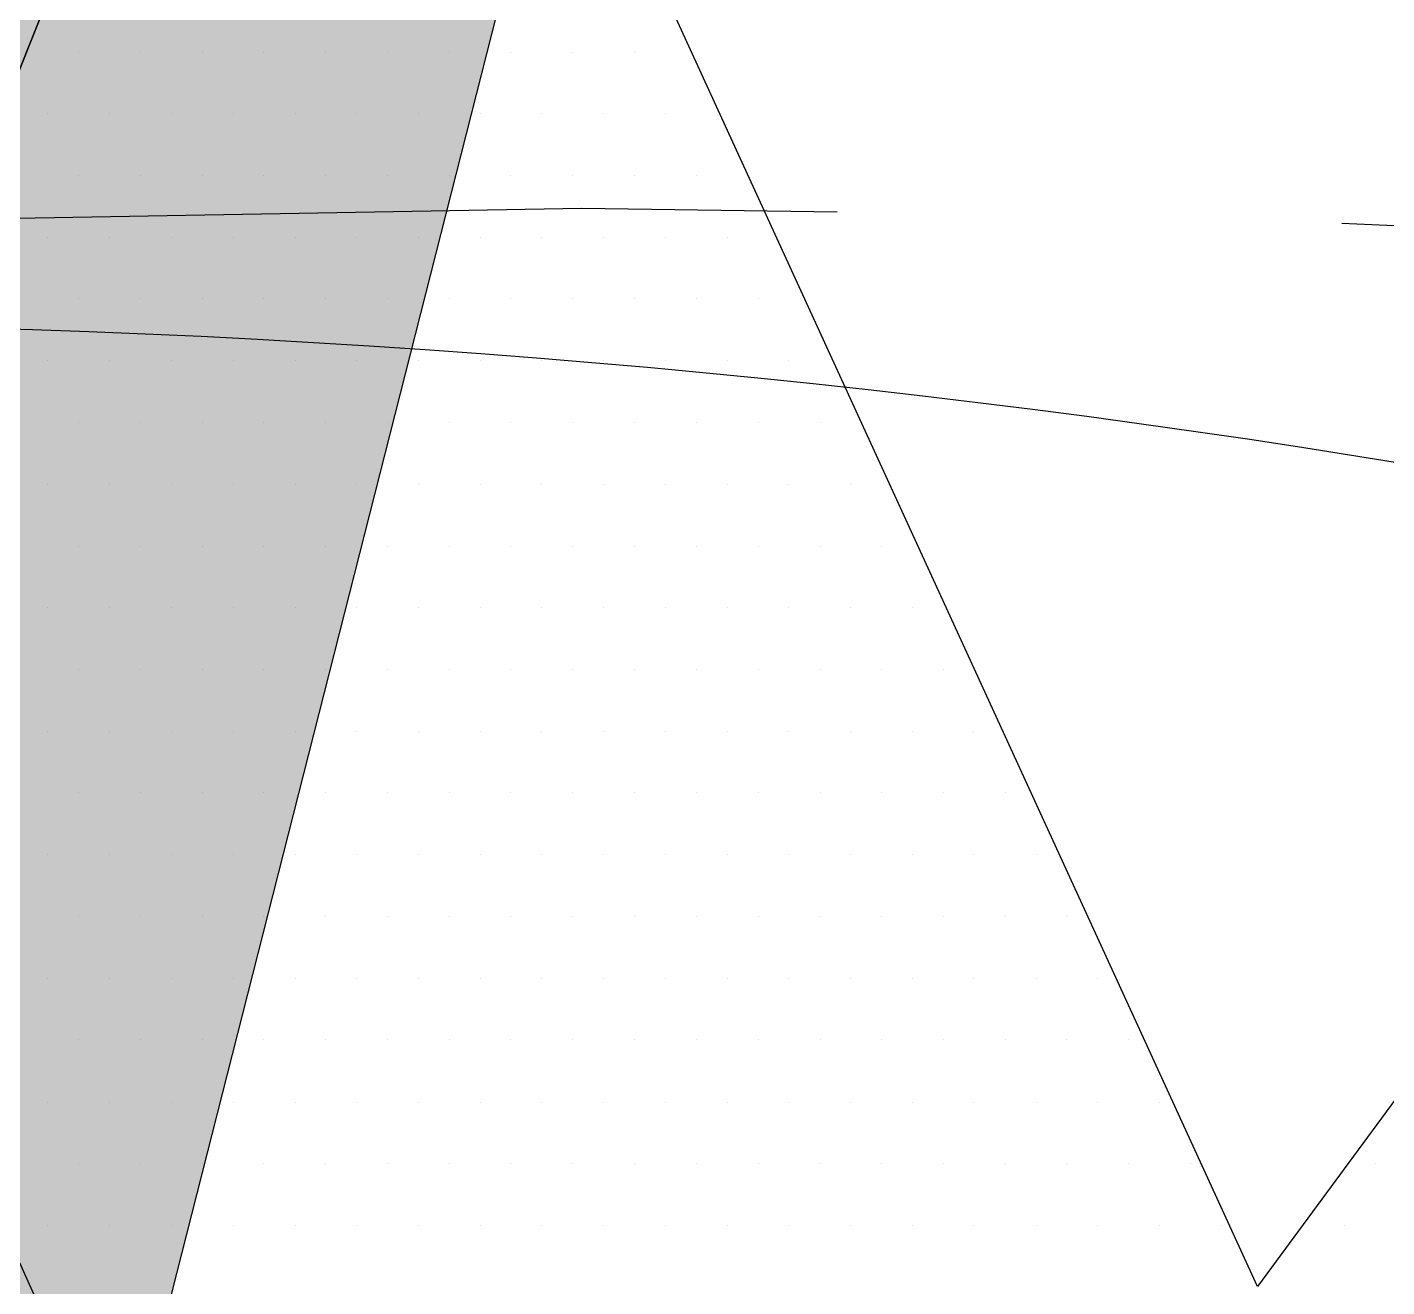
# Paper-space layout 'Layout1' of a CAD drawing. Extents: x -43 to 2298, y -18 to 768.
# Drawn here: x 1429.202 to 1431.221, y 82.716 to 84.587 of the extents above; entities that cross this region are included whole.
import ezdxf

# ---------------------------------------------------------------- set-up
doc = ezdxf.new("R2010")
doc.units = 0
doc.header["$LTSCALE"] = 2
doc.linetypes.add('CACHEX2', pattern=[0.75, 0.5, -0.25])
doc.layers.add('CARTOUCHE', color=7, linetype='Continuous')
doc.layers.add('LOGO', color=7, linetype='Continuous')

# ---------------------------------------------------------------- blocks, each defined once
blk = doc.blocks.new('A$C715108E3')
at = {"layer": 'LOGO', "color": 131}
for p, q in [((-3.4611, -0.4884), (-3.4611, -0.4884)), ((-3.3693, -0.4884), (-3.3693, -0.4884)), ((-3.2775, -0.4884), (-3.2775, -0.4884)), ((-3.186, -0.4884), (-3.186, -0.4884)), ((-3.0942, -0.4884), (-3.0942, -0.4884)), ((-3.0024, -0.4884), (-3.0024, -0.4884)), ((-2.9109, -0.4884), (-2.9109, -0.4884)), ((-2.8191, -0.4884), (-2.8191, -0.4884)), ((-2.727, -0.4884), (-2.727, -0.4884)), ((-2.6358, -0.4884), (-2.6358, -0.4884)), ((-3.5069, -0.5799), (-3.5069, -0.5799)), ((-3.415, -0.5799), (-3.415, -0.5799)), ((-3.3236, -0.5799), (-3.3236, -0.5799)), ((-3.2318, -0.5799), (-3.2318, -0.5799)), ((-3.1399, -0.5799), (-3.1399, -0.5799)), ((-3.0485, -0.5799), (-3.0485, -0.5799)), ((-2.9566, -0.5799), (-2.9566, -0.5799)), ((-2.8646, -0.5799), (-2.8646, -0.5799)), ((-2.7733, -0.5799), (-2.7733, -0.5799)), ((-2.6815, -0.5799), (-2.6815, -0.5799)), ((-2.5895, -0.5799), (-2.5895, -0.5799)), ((-3.4611, -0.6724), (-3.4611, -0.6724)), ((-3.3693, -0.6724), (-3.3693, -0.6724)), ((-3.2775, -0.6724), (-3.2775, -0.6724)), ((-3.186, -0.6724), (-3.186, -0.6724)), ((-3.0942, -0.6724), (-3.0942, -0.6724)), ((-3.0024, -0.6724), (-3.0024, -0.6724)), ((-2.9109, -0.6724), (-2.9109, -0.6724)), ((-2.8191, -0.6724), (-2.8191, -0.6724)), ((-2.727, -0.6724), (-2.727, -0.6724)), ((-2.6358, -0.6724), (-2.6358, -0.6724)), ((-2.5438, -0.6724), (-2.5438, -0.6724)), ((-3.5069, -0.7635), (-3.5069, -0.7635)), ((-3.415, -0.7635), (-3.415, -0.7635)), ((-3.3236, -0.7635), (-3.3236, -0.7635)), ((-3.2318, -0.7635), (-3.2318, -0.7635)), ((-3.1399, -0.7635), (-3.1399, -0.7635)), ((-3.0485, -0.7635), (-3.0485, -0.7635)), ((-2.9566, -0.7635), (-2.9566, -0.7635)), ((-2.8646, -0.7635), (-2.8646, -0.7635)), ((-2.7733, -0.7635), (-2.7733, -0.7635)), ((-2.6815, -0.7635), (-2.6815, -0.7635)), ((-2.5895, -0.7635), (-2.5895, -0.7635)), ((-2.4975, -0.7635), (-2.4975, -0.7635)), ((-3.4611, -0.855), (-3.4611, -0.855)), ((-3.3693, -0.855), (-3.3693, -0.855)), ((-3.2775, -0.855), (-3.2775, -0.855)), ((-3.186, -0.855), (-3.186, -0.855)), ((-3.0942, -0.855), (-3.0942, -0.855)), ((-3.0024, -0.855), (-3.0024, -0.855)), ((-2.9109, -0.855), (-2.9109, -0.855)), ((-2.8191, -0.855), (-2.8191, -0.855)), ((-2.727, -0.855), (-2.727, -0.855)), ((-2.6358, -0.855), (-2.6358, -0.855)), ((-2.5438, -0.855), (-2.5438, -0.855)), ((-2.4517, -0.855), (-2.4517, -0.855)), ((-3.5069, -0.9472), (-3.5069, -0.9472)), ((-3.415, -0.9472), (-3.415, -0.9472)), ((-3.3236, -0.9472), (-3.3236, -0.9472)), ((-3.2318, -0.9472), (-3.2318, -0.9472)), ((-3.1399, -0.9472), (-3.1399, -0.9472)), ((-3.0485, -0.9472), (-3.0485, -0.9472)), ((-2.9566, -0.9472), (-2.9566, -0.9472)), ((-2.8646, -0.9472), (-2.8646, -0.9472)), ((-2.7733, -0.9472), (-2.7733, -0.9472)), ((-2.6815, -0.9472), (-2.6815, -0.9472)), ((-2.5895, -0.9472), (-2.5895, -0.9472)), ((-2.4975, -0.9472), (-2.4975, -0.9472)), ((-2.4062, -0.9472), (-2.4062, -0.9472)), ((-3.4611, -1.0386), (-3.4611, -1.0386)), ((-3.3693, -1.0386), (-3.3693, -1.0386)), ((-3.2775, -1.0386), (-3.2775, -1.0386)), ((-3.186, -1.0386), (-3.186, -1.0386)), ((-3.0942, -1.0386), (-3.0942, -1.0386)), ((-3.0024, -1.0386), (-3.0024, -1.0386)), ((-2.9109, -1.0386), (-2.9109, -1.0386)), ((-2.8191, -1.0386), (-2.8191, -1.0386)), ((-2.727, -1.0386), (-2.727, -1.0386)), ((-2.6358, -1.0386), (-2.6358, -1.0386)), ((-2.5438, -1.0386), (-2.5438, -1.0386)), ((-2.4517, -1.0386), (-2.4517, -1.0386)), ((-2.3599, -1.0386), (-2.3599, -1.0386)), ((-3.5069, -1.1301), (-3.5069, -1.1301)), ((-3.415, -1.1301), (-3.415, -1.1301)), ((-3.3236, -1.1301), (-3.3236, -1.1301)), ((-3.2318, -1.1301), (-3.2318, -1.1301)), ((-3.1399, -1.1301), (-3.1399, -1.1301)), ((-3.0485, -1.1301), (-3.0485, -1.1301)), ((-2.9566, -1.1301), (-2.9566, -1.1301)), ((-2.8646, -1.1301), (-2.8646, -1.1301)), ((-2.7733, -1.1301), (-2.7733, -1.1301)), ((-2.6815, -1.1301), (-2.6815, -1.1301)), ((-2.5895, -1.1301), (-2.5895, -1.1301)), ((-2.4975, -1.1301), (-2.4975, -1.1301)), ((-2.4062, -1.1301), (-2.4062, -1.1301)), ((-2.3142, -1.1301), (-2.3142, -1.1301)), ((-3.4611, -1.2223), (-3.4611, -1.2223)), ((-3.3693, -1.2223), (-3.3693, -1.2223)), ((-3.2775, -1.2223), (-3.2775, -1.2223)), ((-3.186, -1.2223), (-3.186, -1.2223)), ((-3.0942, -1.2223), (-3.0942, -1.2223)), ((-3.0024, -1.2223), (-3.0024, -1.2223)), ((-2.9109, -1.2223), (-2.9109, -1.2223)), ((-2.8191, -1.2223), (-2.8191, -1.2223)), ((-2.727, -1.2223), (-2.727, -1.2223)), ((-2.6358, -1.2223), (-2.6358, -1.2223)), ((-2.5438, -1.2223), (-2.5438, -1.2223)), ((-2.4517, -1.2223), (-2.4517, -1.2223)), ((-2.3599, -1.2223), (-2.3599, -1.2223)), ((-2.2684, -1.2223), (-2.2684, -1.2223)), ((-3.5069, -1.3138), (-3.5069, -1.3138)), ((-3.415, -1.3138), (-3.415, -1.3138)), ((-3.3236, -1.3138), (-3.3236, -1.3138)), ((-3.2318, -1.3138), (-3.2318, -1.3138)), ((-3.1399, -1.3138), (-3.1399, -1.3138)), ((-3.0485, -1.3138), (-3.0485, -1.3138)), ((-2.9566, -1.3138), (-2.9566, -1.3138)), ((-2.8646, -1.3138), (-2.8646, -1.3138)), ((-2.7733, -1.3138), (-2.7733, -1.3138)), ((-2.6815, -1.3138), (-2.6815, -1.3138)), ((-2.5895, -1.3138), (-2.5895, -1.3138)), ((-2.4975, -1.3138), (-2.4975, -1.3138)), ((-2.4062, -1.3138), (-2.4062, -1.3138)), ((-2.3142, -1.3138), (-2.3142, -1.3138)), ((-2.2223, -1.3138), (-2.2223, -1.3138)), ((-3.4611, -1.4052), (-3.4611, -1.4052)), ((-3.3693, -1.4052), (-3.3693, -1.4052)), ((-3.2775, -1.4052), (-3.2775, -1.4052)), ((-3.186, -1.4052), (-3.186, -1.4052)), ((-3.0942, -1.4052), (-3.0942, -1.4052)), ((-3.0024, -1.4052), (-3.0024, -1.4052)), ((-2.9109, -1.4052), (-2.9109, -1.4052)), ((-2.8191, -1.4052), (-2.8191, -1.4052)), ((-2.727, -1.4052), (-2.727, -1.4052)), ((-2.6358, -1.4052), (-2.6358, -1.4052)), ((-2.5438, -1.4052), (-2.5438, -1.4052)), ((-2.4517, -1.4052), (-2.4517, -1.4052)), ((-2.3599, -1.4052), (-2.3599, -1.4052)), ((-2.2684, -1.4052), (-2.2684, -1.4052)), ((-2.1766, -1.4052), (-2.1766, -1.4052)), ((-3.5069, -1.4974), (-3.5069, -1.4974)), ((-3.415, -1.4974), (-3.415, -1.4974)), ((-3.3236, -1.4974), (-3.3236, -1.4974)), ((-3.2318, -1.4974), (-3.2318, -1.4974)), ((-3.1399, -1.4974), (-3.1399, -1.4974)), ((-3.0485, -1.4974), (-3.0485, -1.4974)), ((-2.9566, -1.4974), (-2.9566, -1.4974)), ((-2.8646, -1.4974), (-2.8646, -1.4974)), ((-2.7733, -1.4974), (-2.7733, -1.4974)), ((-2.6815, -1.4974), (-2.6815, -1.4974)), ((-2.5895, -1.4974), (-2.5895, -1.4974)), ((-2.4975, -1.4974), (-2.4975, -1.4974)), ((-2.4062, -1.4974), (-2.4062, -1.4974)), ((-2.3142, -1.4974), (-2.3142, -1.4974)), ((-2.2223, -1.4974), (-2.2223, -1.4974)), ((-2.1313, -1.4974), (-2.1313, -1.4974)), ((-3.4611, -1.5889), (-3.4611, -1.5889)), ((-3.3693, -1.5889), (-3.3693, -1.5889)), ((-3.2775, -1.5889), (-3.2775, -1.5889)), ((-3.186, -1.5889), (-3.186, -1.5889)), ((-3.0942, -1.5889), (-3.0942, -1.5889)), ((-3.0024, -1.5889), (-3.0024, -1.5889)), ((-2.9109, -1.5889), (-2.9109, -1.5889)), ((-2.8191, -1.5889), (-2.8191, -1.5889)), ((-2.727, -1.5889), (-2.727, -1.5889)), ((-2.6358, -1.5889), (-2.6358, -1.5889)), ((-2.5438, -1.5889), (-2.5438, -1.5889)), ((-2.4517, -1.5889), (-2.4517, -1.5889)), ((-2.3599, -1.5889), (-2.3599, -1.5889)), ((-2.2684, -1.5889), (-2.2684, -1.5889)), ((-2.1766, -1.5889), (-2.1766, -1.5889)), ((-2.0848, -1.5889), (-2.0848, -1.5889)), ((-3.5069, -1.6803), (-3.5069, -1.6803)), ((-3.415, -1.6803), (-3.415, -1.6803)), ((-3.3236, -1.6803), (-3.3236, -1.6803)), ((-3.2318, -1.6803), (-3.2318, -1.6803)), ((-3.1399, -1.6803), (-3.1399, -1.6803)), ((-3.0485, -1.6803), (-3.0485, -1.6803)), ((-2.9566, -1.6803), (-2.9566, -1.6803)), ((-2.8646, -1.6803), (-2.8646, -1.6803)), ((-2.7733, -1.6803), (-2.7733, -1.6803)), ((-2.6815, -1.6803), (-2.6815, -1.6803)), ((-2.5895, -1.6803), (-2.5895, -1.6803)), ((-2.4975, -1.6803), (-2.4975, -1.6803)), ((-2.4062, -1.6803), (-2.4062, -1.6803)), ((-2.3142, -1.6803), (-2.3142, -1.6803)), ((-2.2223, -1.6803), (-2.2223, -1.6803)), ((-2.1313, -1.6803), (-2.1313, -1.6803)), ((-2.0391, -1.6803), (-2.0391, -1.6803)), ((-3.4611, -1.7729), (-3.4611, -1.7729)), ((-3.3693, -1.7729), (-3.3693, -1.7729)), ((-3.2775, -1.7729), (-3.2775, -1.7729)), ((-3.186, -1.7729), (-3.186, -1.7729)), ((-3.0942, -1.7729), (-3.0942, -1.7729)), ((-3.0024, -1.7729), (-3.0024, -1.7729)), ((-2.9109, -1.7729), (-2.9109, -1.7729)), ((-2.8191, -1.7729), (-2.8191, -1.7729)), ((-2.727, -1.7729), (-2.727, -1.7729)), ((-2.6358, -1.7729), (-2.6358, -1.7729)), ((-2.5438, -1.7729), (-2.5438, -1.7729)), ((-2.4517, -1.7729), (-2.4517, -1.7729)), ((-2.3599, -1.7729), (-2.3599, -1.7729)), ((-2.2684, -1.7729), (-2.2684, -1.7729)), ((-2.1766, -1.7729), (-2.1766, -1.7729)), ((-2.0848, -1.7729), (-2.0848, -1.7729)), ((-1.9933, -1.7729), (-1.9933, -1.7729)), ((-3.5069, -1.864), (-3.5069, -1.864)), ((-3.415, -1.864), (-3.415, -1.864)), ((-3.3236, -1.864), (-3.3236, -1.864)), ((-3.2318, -1.864), (-3.2318, -1.864)), ((-3.1399, -1.864), (-3.1399, -1.864)), ((-3.0485, -1.864), (-3.0485, -1.864)), ((-2.9566, -1.864), (-2.9566, -1.864)), ((-2.8646, -1.864), (-2.8646, -1.864)), ((-2.7733, -1.864), (-2.7733, -1.864)), ((-2.6815, -1.864), (-2.6815, -1.864)), ((-2.5895, -1.864), (-2.5895, -1.864)), ((-2.4975, -1.864), (-2.4975, -1.864)), ((-2.4062, -1.864), (-2.4062, -1.864)), ((-2.3142, -1.864), (-2.3142, -1.864)), ((-2.2223, -1.864), (-2.2223, -1.864)), ((-2.1313, -1.864), (-2.1313, -1.864)), ((-2.0391, -1.864), (-2.0391, -1.864)), ((-1.9472, -1.864), (-1.9472, -1.864)), ((-3.4611, -1.9557), (-3.4611, -1.9557)), ((-3.3693, -1.9557), (-3.3693, -1.9557)), ((-3.2775, -1.9557), (-3.2775, -1.9557)), ((-3.186, -1.9557), (-3.186, -1.9557)), ((-3.0942, -1.9557), (-3.0942, -1.9557)), ((-3.0024, -1.9557), (-3.0024, -1.9557)), ((-2.9109, -1.9557), (-2.9109, -1.9557)), ((-2.8191, -1.9557), (-2.8191, -1.9557)), ((-2.727, -1.9557), (-2.727, -1.9557)), ((-2.6358, -1.9557), (-2.6358, -1.9557)), ((-2.5438, -1.9557), (-2.5438, -1.9557)), ((-2.4517, -1.9557), (-2.4517, -1.9557)), ((-2.3599, -1.9557), (-2.3599, -1.9557)), ((-2.2684, -1.9557), (-2.2684, -1.9557)), ((-2.1766, -1.9557), (-2.1766, -1.9557)), ((-2.0848, -1.9557), (-2.0848, -1.9557)), ((-1.9933, -1.9557), (-1.9933, -1.9557)), ((-1.9015, -1.9557), (-1.9015, -1.9557)), ((-3.5069, -2.0481), (-3.5069, -2.0481)), ((-3.415, -2.0481), (-3.415, -2.0481)), ((-3.3236, -2.0481), (-3.3236, -2.0481)), ((-3.2318, -2.0481), (-3.2318, -2.0481)), ((-3.1399, -2.0481), (-3.1399, -2.0481)), ((-3.0485, -2.0481), (-3.0485, -2.0481)), ((-2.9566, -2.0481), (-2.9566, -2.0481)), ((-2.8646, -2.0481), (-2.8646, -2.0481)), ((-2.7733, -2.0481), (-2.7733, -2.0481)), ((-2.6815, -2.0481), (-2.6815, -2.0481)), ((-2.5895, -2.0481), (-2.5895, -2.0481)), ((-2.4975, -2.0481), (-2.4975, -2.0481)), ((-2.4062, -2.0481), (-2.4062, -2.0481)), ((-2.3142, -2.0481), (-2.3142, -2.0481)), ((-2.2223, -2.0481), (-2.2223, -2.0481)), ((-2.1313, -2.0481), (-2.1313, -2.0481)), ((-2.0391, -2.0481), (-2.0391, -2.0481)), ((-1.9472, -2.0481), (-1.9472, -2.0481)), ((-1.8558, -2.0481), (-1.8558, -2.0481)), ((-3.4611, -2.1393), (-3.4611, -2.1393)), ((-3.3693, -2.1393), (-3.3693, -2.1393)), ((-3.2775, -2.1393), (-3.2775, -2.1393)), ((-3.186, -2.1393), (-3.186, -2.1393)), ((-3.0942, -2.1393), (-3.0942, -2.1393)), ((-3.0024, -2.1393), (-3.0024, -2.1393)), ((-2.9109, -2.1393), (-2.9109, -2.1393)), ((-2.8191, -2.1393), (-2.8191, -2.1393)), ((-2.727, -2.1393), (-2.727, -2.1393)), ((-2.6358, -2.1393), (-2.6358, -2.1393)), ((-2.5438, -2.1393), (-2.5438, -2.1393)), ((-2.4517, -2.1393), (-2.4517, -2.1393)), ((-2.3599, -2.1393), (-2.3599, -2.1393)), ((-2.2684, -2.1393), (-2.2684, -2.1393)), ((-2.1766, -2.1393), (-2.1766, -2.1393)), ((-2.0848, -2.1393), (-2.0848, -2.1393)), ((-1.9933, -2.1393), (-1.9933, -2.1393)), ((-1.9015, -2.1393), (-1.9015, -2.1393)), ((-1.8097, -2.1393), (-1.8097, -2.1393)), ((-1.576, -2.1393), (-1.576, -2.1393)), ((-1.5345, -2.1393), (-1.5345, -2.1393)), ((-3.5069, -2.2308), (-3.5069, -2.2308)), ((-3.415, -2.2308), (-3.415, -2.2308)), ((-3.3236, -2.2308), (-3.3236, -2.2308)), ((-3.2318, -2.2308), (-3.2318, -2.2308)), ((-3.1399, -2.2308), (-3.1399, -2.2308)), ((-3.0485, -2.2308), (-3.0485, -2.2308)), ((-2.9566, -2.2308), (-2.9566, -2.2308)), ((-2.8646, -2.2308), (-2.8646, -2.2308)), ((-2.7733, -2.2308), (-2.7733, -2.2308)), ((-2.6815, -2.2308), (-2.6815, -2.2308)), ((-2.5895, -2.2308), (-2.5895, -2.2308)), ((-2.4975, -2.2308), (-2.4975, -2.2308)), ((-2.4062, -2.2308), (-2.4062, -2.2308)), ((-2.3142, -2.2308), (-2.3142, -2.2308)), ((-2.2223, -2.2308), (-2.2223, -2.2308)), ((-2.1313, -2.2308), (-2.1313, -2.2308)), ((-2.0391, -2.2308), (-2.0391, -2.2308)), ((-1.9472, -2.2308), (-1.9472, -2.2308)), ((-1.8558, -2.2308), (-1.8558, -2.2308)), ((-1.7639, -2.2308), (-1.7639, -2.2308)), ((-1.6432, -2.2308), (-1.6432, -2.2308)), ((-1.5806, -2.2308), (-1.5806, -2.2308))]:
    blk.add_line(p, q, dxfattribs=at)
for points in [[(0, 0), (-1.7101, -2.322), (-3.5228, 1.6324)], [(-5.4878, 2.0402), (-2.8588, -3.8274), (-4.4672, -5.9198), (-4.8244, -3.2921), (-5.1561, -2.8832), (-5.6923, -1.5053), (-6.7131, -2.8584), (-7.4026, -1.3018), (-8.4999, -2.7561), (-7.811, -4.4145), (-9.1641, -6.2255), (-8.3669, -7.7396), (-6.9811, -6.0917), (-7.663, -9.014), (-8.1214, -10.2245), (-10.4653, -10.7804), (-13.4372, -9.6448), (-17.1584, -8.2441)]]:
    blk.add_lwpolyline(points, dxfattribs=at)
blk = doc.blocks.new('A$C581E6685')
at = {"layer": 'LOGO'}
for color, points in [(32, [(-39.8519, 24.2064), (-40.7961, 26.4077), (-33.3292, 40.5507)]), (40, [(-39.8519, 24.2064), (-33.3292, 40.5507), (-37.1498, 25.5201)])]:
    blk.add_hatch(color=color, dxfattribs=at).paths.add_polyline_path(points)
at = {"layer": 'LOGO', "color": 32}
blk.add_lwpolyline([(-39.8519, 24.2064), (-40.7961, 26.4077), (-33.3292, 40.5507)], close=True, dxfattribs=at)
at = {"layer": 'LOGO', "color": 40}
blk.add_lwpolyline([(-39.8519, 24.2064), (-33.3292, 40.5507), (-37.1498, 25.5201)], close=True, dxfattribs=at)
at = {"layer": 'LOGO', "color": 32, "linetype": 'CACHEX2', "ltscale": 1.5}
blk.add_ellipse((-38.0538, 23.8138), major_axis=(-19.0311, -3.534), ratio=0.590567, dxfattribs=at)
at = {"layer": 'LOGO', "color": 32}
blk.add_ellipse((-37.6144, 23.8499), major_axis=(-13.5768, -4.2839), ratio=0.791971, dxfattribs=at)
at = {"layer": 'CARTOUCHE'}
blk.add_blockref('A$C715108E3', (-31.6739, 36.3189), dxfattribs=at)

psp = doc.layouts.get("Layout1")

# ---------------------------------------------------------------- block references
at = {"layer": 'LOGO'}
psp.add_blockref('A$C581E6685', (1464.4133, 48.7195), dxfattribs=at)

doc.saveas('drawing.dxf')
